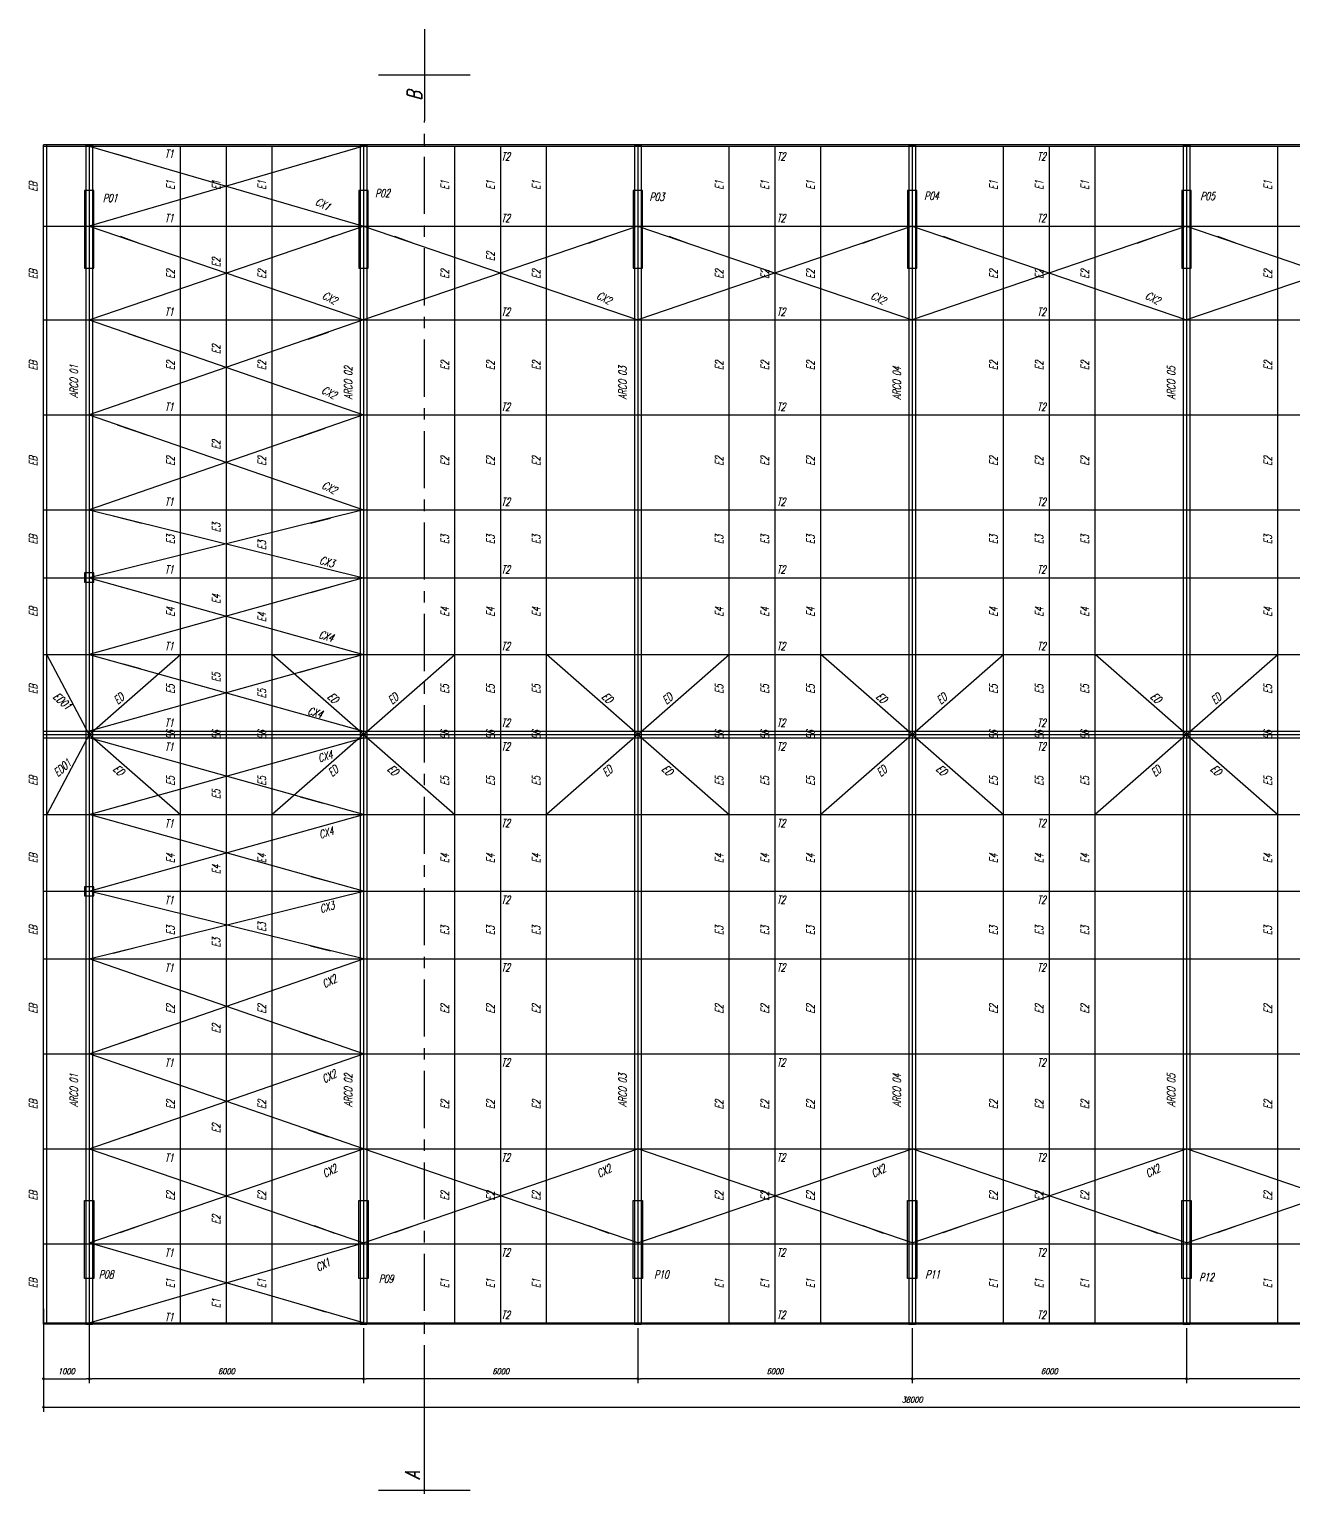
# Model space of a CAD drawing. Extents: x -187 to 453, y 281 to 902.
# Drawn here: x 361.87 to 389.52, y 402.45 to 434.49 of the extents above; entities that cross this region are included whole.
import ezdxf

# ---------------------------------------------------------------- set-up
doc = ezdxf.new("R2010")
doc.units = 0
doc.header["$MEASUREMENT"] = 0
doc.header["$PDMODE"] = 35
doc.linetypes.add('CENTER', pattern=[2, 1.25, -0.25, 0.25, -0.25])
doc.linetypes.add('HIDDEN', pattern=[0.375, 0.25, -0.125])
doc.layers.get('DEFPOINTS').update_dxf_attribs({"linetype": 'CONTINUOUS'})
for name, color, linetype in [('CARGAS', 3, 'CONTINUOUS'), ('CARIMBO', 1, 'CONTINUOUS'), ('COTA', 1, 'CONTINUOUS'), ('COTAS', 1, 'CONTINUOUS'), ('FORMA', 2, 'CONTINUOUS'), ('NPILAR', 4, 'CONTINUOUS'), ('PILAR', 4, 'CONTINUOUS'), ('PROJ COBERTA', 1, 'HIDDEN'), ('SAPATAS', 1, 'CONTINUOUS')]:
    doc.layers.add(name, color=color, linetype=linetype)
doc.styles.add('E100', font='romans.shx', dxfattribs={"width": 0.7, "oblique": 15, "height": 0.125})
doc.styles.add('E140', font='romans.shx', dxfattribs={"width": 0.7, "oblique": 15, "height": 0.175})
doc.styles.add('E290', font='romans.shx', dxfattribs={"width": 0.7, "oblique": 15, "height": 0.32})
doc.dimstyles.get("Standard").update_dxf_attribs({"dimtxt": 0.18, "dimasz": 0.18, "dimexe": 0.18, "dimexo": 0.0625, "dimgap": 0.09, "dimtad": 0, "dimtih": 1, "dimtoh": 1, "dimdec": 4, "dimzin": 0, "dimdsep": 46, "dimtxsty": 'Standard', "dimcen": 0.09, "dimadec": 0, "dimazin": 0, "dimtfac": 1, "dimtdec": 4, "dimtofl": 0, "dimtmove": 0, "dimatfit": 3, "dimfxl": 1, "dimtolj": 1, "dimtzin": 0, "dimarcsym": 0})

# ---------------------------------------------------------------- blocks, each defined once
blk = doc.blocks.new('DOT')
at = {"layer": 'CARGAS', "color": 0, "linetype": 'ByBlock'}
blk.add_line((-0.5, 0), (-1, 0), dxfattribs=at)
at = {"layer": 'CARGAS', "color": 0, "linetype": 'ByBlock', "const_width": 0.5}
blk.add_lwpolyline([(-0.25, 0, 1), (0.25, 0, 1)], format="xyb", close=True, dxfattribs=at)
blk = doc.blocks.new('*D33')
at = {"layer": 'COTA', "linetype": 'Continuous', "lineweight": -2, "transparency": 16777216}
for p, q in [((387.179, 406.075), (387.179, 404.866)), ((393.179, 406.075), (393.179, 404.866)), ((393.119, 404.966), (387.239, 404.966))]:
    blk.add_line(p, q, dxfattribs=at)
at = {"layer": 'DEFPOINTS', "color": 0, "linetype": 'Continuous', "transparency": 16777216}
for p in [(387.179, 406.175), (393.179, 406.175), (387.179, 404.966)]:
    blk.add_point(p, dxfattribs=at)
at = {"layer": 'COTA', "linetype": 'Continuous', "lineweight": -2, "transparency": 16777216, "xscale": 0.06, "yscale": 0.06, "zscale": 0.06, "rotation": 180}
blk.add_blockref('DOT', (387.179, 404.966), dxfattribs=at)
at = {"layer": 'COTA', "linetype": 'Continuous', "lineweight": -2, "transparency": 16777216, "xscale": 0.06, "yscale": 0.06, "zscale": 0.06}
blk.add_blockref('DOT', (393.179, 404.966), dxfattribs=at)
at = {"layer": 'COTA', "color": 2, "linetype": 'Continuous', "transparency": 16777216, "insert": (390.179, 405.128), "char_height": 0.125, "attachment_point": 5, "style": 'E100'}
blk.add_mtext('\\A1;6000', dxfattribs=at)
blk = doc.blocks.new('*D34')
at = {"layer": 'COTA', "linetype": 'Continuous', "lineweight": -2, "transparency": 16777216}
for p, q in [((369.179, 406.075), (369.179, 404.866)), ((375.179, 406.075), (375.179, 404.866)), ((375.119, 404.966), (369.239, 404.966))]:
    blk.add_line(p, q, dxfattribs=at)
at = {"layer": 'DEFPOINTS', "color": 0, "linetype": 'Continuous', "transparency": 16777216}
for p in [(369.179, 406.175), (375.179, 406.175), (369.179, 404.966)]:
    blk.add_point(p, dxfattribs=at)
at = {"layer": 'COTA', "linetype": 'Continuous', "lineweight": -2, "transparency": 16777216, "xscale": 0.06, "yscale": 0.06, "zscale": 0.06, "rotation": 180}
blk.add_blockref('DOT', (369.179, 404.966), dxfattribs=at)
at = {"layer": 'COTA', "linetype": 'Continuous', "lineweight": -2, "transparency": 16777216, "xscale": 0.06, "yscale": 0.06, "zscale": 0.06}
blk.add_blockref('DOT', (375.179, 404.966), dxfattribs=at)
at = {"layer": 'COTA', "color": 2, "linetype": 'Continuous', "transparency": 16777216, "insert": (372.179, 405.128), "char_height": 0.125, "attachment_point": 5, "style": 'E100'}
blk.add_mtext('\\A1;6000', dxfattribs=at)
blk = doc.blocks.new('*D35')
at = {"layer": 'COTA', "linetype": 'Continuous', "lineweight": -2, "transparency": 16777216}
for p, q in [((363.179, 406.075), (363.179, 404.866)), ((369.179, 406.075), (369.179, 404.866)), ((369.119, 404.966), (363.239, 404.966))]:
    blk.add_line(p, q, dxfattribs=at)
at = {"layer": 'DEFPOINTS', "color": 0, "linetype": 'Continuous', "transparency": 16777216}
for p in [(363.179, 406.175), (369.179, 406.175), (363.179, 404.966)]:
    blk.add_point(p, dxfattribs=at)
at = {"layer": 'COTA', "linetype": 'Continuous', "lineweight": -2, "transparency": 16777216, "xscale": 0.06, "yscale": 0.06, "zscale": 0.06, "rotation": 180}
blk.add_blockref('DOT', (363.179, 404.966), dxfattribs=at)
at = {"layer": 'COTA', "linetype": 'Continuous', "lineweight": -2, "transparency": 16777216, "xscale": 0.06, "yscale": 0.06, "zscale": 0.06}
blk.add_blockref('DOT', (369.179, 404.966), dxfattribs=at)
at = {"layer": 'COTA', "color": 2, "linetype": 'Continuous', "transparency": 16777216, "insert": (366.179, 405.128), "char_height": 0.125, "attachment_point": 5, "style": 'E100'}
blk.add_mtext('\\A1;6000', dxfattribs=at)
blk = doc.blocks.new('*D36')
at = {"layer": 'COTA', "linetype": 'Continuous', "lineweight": -2, "transparency": 16777216}
for p, q in [((375.179, 406.075), (375.179, 404.866)), ((381.179, 406.075), (381.179, 404.866)), ((381.119, 404.966), (375.239, 404.966))]:
    blk.add_line(p, q, dxfattribs=at)
at = {"layer": 'DEFPOINTS', "color": 0, "linetype": 'Continuous', "transparency": 16777216}
for p in [(375.179, 406.175), (381.179, 406.175), (375.179, 404.966)]:
    blk.add_point(p, dxfattribs=at)
at = {"layer": 'COTA', "linetype": 'Continuous', "lineweight": -2, "transparency": 16777216, "xscale": 0.06, "yscale": 0.06, "zscale": 0.06, "rotation": 180}
blk.add_blockref('DOT', (375.179, 404.966), dxfattribs=at)
at = {"layer": 'COTA', "linetype": 'Continuous', "lineweight": -2, "transparency": 16777216, "xscale": 0.06, "yscale": 0.06, "zscale": 0.06}
blk.add_blockref('DOT', (381.179, 404.966), dxfattribs=at)
at = {"layer": 'COTA', "color": 2, "linetype": 'Continuous', "transparency": 16777216, "insert": (378.179, 405.128), "char_height": 0.125, "attachment_point": 5, "style": 'E100'}
blk.add_mtext('\\A1;6000', dxfattribs=at)
blk = doc.blocks.new('*D37')
at = {"layer": 'COTA', "linetype": 'Continuous', "lineweight": -2, "transparency": 16777216}
for p, q in [((381.179, 406.075), (381.179, 404.866)), ((387.179, 406.075), (387.179, 404.866)), ((387.119, 404.966), (381.239, 404.966))]:
    blk.add_line(p, q, dxfattribs=at)
at = {"layer": 'DEFPOINTS', "color": 0, "linetype": 'Continuous', "transparency": 16777216}
for p in [(381.179, 406.175), (387.179, 406.175), (381.179, 404.966)]:
    blk.add_point(p, dxfattribs=at)
at = {"layer": 'COTA', "linetype": 'Continuous', "lineweight": -2, "transparency": 16777216, "xscale": 0.06, "yscale": 0.06, "zscale": 0.06, "rotation": 180}
blk.add_blockref('DOT', (381.179, 404.966), dxfattribs=at)
at = {"layer": 'COTA', "linetype": 'Continuous', "lineweight": -2, "transparency": 16777216, "xscale": 0.06, "yscale": 0.06, "zscale": 0.06}
blk.add_blockref('DOT', (387.179, 404.966), dxfattribs=at)
at = {"layer": 'COTA', "color": 2, "linetype": 'Continuous', "transparency": 16777216, "insert": (384.179, 405.128), "char_height": 0.125, "attachment_point": 5, "style": 'E100'}
blk.add_mtext('\\A1;6000', dxfattribs=at)
blk = doc.blocks.new('*D38')
at = {"layer": 'COTA', "linetype": 'Continuous', "lineweight": -2, "transparency": 16777216}
for p, q in [((363.179, 407.062), (363.179, 404.866)), ((362.179, 406.497), (362.179, 404.866)), ((362.239, 404.966), (363.119, 404.966))]:
    blk.add_line(p, q, dxfattribs=at)
at = {"layer": 'DEFPOINTS', "color": 0, "linetype": 'Continuous', "transparency": 16777216}
for p in [(363.179, 407.162), (362.179, 406.597), (363.179, 404.966)]:
    blk.add_point(p, dxfattribs=at)
at = {"layer": 'COTA', "linetype": 'Continuous', "lineweight": -2, "transparency": 16777216, "xscale": 0.06, "yscale": 0.06, "zscale": 0.06, "rotation": 180}
blk.add_blockref('DOT', (362.179, 404.966), dxfattribs=at)
at = {"layer": 'COTA', "linetype": 'Continuous', "lineweight": -2, "transparency": 16777216, "xscale": 0.06, "yscale": 0.06, "zscale": 0.06}
blk.add_blockref('DOT', (363.179, 404.966), dxfattribs=at)
at = {"layer": 'COTA', "color": 2, "linetype": 'Continuous', "transparency": 16777216, "insert": (362.679, 405.128), "char_height": 0.125, "attachment_point": 5, "style": 'E100'}
blk.add_mtext('\\A1;1000', dxfattribs=at)
blk = doc.blocks.new('*D61')
at = {"layer": 'COTA', "linetype": 'Continuous', "lineweight": -2, "transparency": 16777216}
for p, q in [((362.179, 405.581), (362.179, 404.244)), ((400.179, 405.581), (400.179, 404.244)), ((362.239, 404.344), (400.119, 404.344))]:
    blk.add_line(p, q, dxfattribs=at)
at = {"layer": 'DEFPOINTS', "color": 0, "linetype": 'Continuous', "transparency": 16777216}
for p in [(362.179, 405.681), (400.179, 405.681), (400.179, 404.344)]:
    blk.add_point(p, dxfattribs=at)
at = {"layer": 'COTA', "linetype": 'Continuous', "lineweight": -2, "transparency": 16777216, "xscale": 0.06, "yscale": 0.06, "zscale": 0.06, "rotation": 180}
blk.add_blockref('DOT', (362.179, 404.344), dxfattribs=at)
at = {"layer": 'COTA', "linetype": 'Continuous', "lineweight": -2, "transparency": 16777216, "xscale": 0.06, "yscale": 0.06, "zscale": 0.06}
blk.add_blockref('DOT', (400.179, 404.344), dxfattribs=at)
at = {"layer": 'COTA', "color": 2, "linetype": 'Continuous', "transparency": 16777216, "insert": (381.179, 404.507), "char_height": 0.125, "attachment_point": 5, "style": 'E100'}
blk.add_mtext('\\A1;38000', dxfattribs=at)

msp = doc.modelspace()

# ---------------------------------------------------------------- linework, layer by layer
at = {"layer": 'CARIMBO', "linetype": 'Continuous'}
for p, q in [((363.17861461, 419.06228401), (362.24865755, 420.81428988)), ((363.17861461, 419.06228401), (365.17861461, 420.81421552)), ((369.17861461, 419.06228401), (367.17861461, 420.81421552)), ((369.17861461, 419.06228401), (371.17861461, 420.81421552)), ((375.17861461, 419.06228401), (373.17861461, 420.81421552)), ((375.17861461, 419.06228401), (377.17861461, 420.81421552)), ((381.17861461, 419.06228401), (379.17861461, 420.81421552)), ((381.17861461, 419.06228401), (383.17861461, 420.81421552)), ((387.17861461, 419.06228401), (385.17861461, 420.81421552)), ((387.17861461, 419.06228401), (389.17861461, 420.81421552)), ((363.17861461, 419.0630306), (362.24865755, 417.31049677)), ((363.17861461, 419.0630306), (365.17861461, 417.3110991)), ((369.17861461, 419.0630306), (367.17861461, 417.3110991)), ((369.17861461, 419.0630306), (371.17861461, 417.3110991)), ((375.17861461, 419.0630306), (373.17861461, 417.3110991)), ((375.17861461, 419.0630306), (377.17861461, 417.3110991)), ((381.17861461, 419.0630306), (379.17861461, 417.3110991)), ((381.17861461, 419.0630306), (383.17861461, 417.3110991)), ((387.17861461, 419.0630306), (385.17861461, 417.3110991)), ((387.17861461, 419.0630306), (389.17861461, 417.3110991))]:
    msp.add_line(p, q, dxfattribs=at)
at = {"layer": 'COTA', "color": 2, "linetype": 'Continuous'}
for p, q in [((363.10361461, 431.96228401), (363.10361461, 406.16228401)), ((363.10361461, 431.96228401), (363.25361461, 431.96228401)), ((363.25361461, 431.96228401), (363.25361461, 406.16228401)), ((369.10361461, 431.96228401), (369.10361461, 406.16228401)), ((369.10361461, 431.96228401), (369.25361461, 431.96228401)), ((369.25361461, 431.96228401), (369.25361461, 406.16228401)), ((375.10361461, 431.96228401), (375.10361461, 406.16228401)), ((375.10361461, 431.96228401), (375.25361461, 431.96228401)), ((375.25361461, 431.96228401), (375.25361461, 406.16228401)), ((381.10361461, 431.96228401), (381.10361461, 406.16228401)), ((381.10361461, 431.96228401), (381.25361461, 431.96228401)), ((381.25361461, 431.96228401), (381.25361461, 406.16228401)), ((387.10361461, 431.96228401), (387.10361461, 406.16228401)), ((387.10361461, 431.96228401), (387.25361461, 431.96228401)), ((387.25361461, 431.96228401), (387.25361461, 406.16228401)), ((363.10361461, 406.16228401), (363.25361461, 406.16228401)), ((369.10361461, 406.16228401), (369.25361461, 406.16228401)), ((375.10361461, 406.16228401), (375.25361461, 406.16228401)), ((381.10361461, 406.16228401), (381.25361461, 406.16228401)), ((387.10361461, 406.16228401), (387.25361461, 406.16228401))]:
    msp.add_line(p, q, dxfattribs=at)
at = {"layer": 'COTA', "linetype": 'Continuous'}
for p, q in [((363.17861461, 431.96228401), (363.17861461, 406.16228401)), ((363.17861461, 431.93612838), (369.17861461, 430.18334698)), ((369.17861461, 431.93603787), (363.17861461, 430.18343749)), ((365.17861461, 406.18876355), (365.17861461, 431.93608312)), ((366.17861461, 406.18876355), (366.17861461, 431.93608312)), ((367.17861461, 406.18876355), (367.17861461, 431.93608312)), ((369.17861461, 431.96228401), (369.17861461, 406.16228401)), ((371.17861461, 406.18876355), (371.17861461, 431.93608312)), ((372.17861461, 406.18876355), (372.17861461, 431.93608312)), ((373.17861461, 406.18876355), (373.17861461, 431.93608312)), ((375.17861461, 431.96228401), (375.17861461, 406.16228401)), ((377.17861461, 406.18858254), (377.17861461, 431.93590211)), ((378.17861461, 406.18858254), (378.17861461, 431.93590211)), ((379.17861461, 406.18858254), (379.17861461, 431.93590211)), ((381.17861461, 431.96228401), (381.17861461, 406.16228401)), ((383.17861461, 406.18876355), (383.17861461, 431.93608312)), ((384.17861461, 406.18876355), (384.17861461, 431.93608312)), ((385.17861461, 406.18876355), (385.17861461, 431.93608312)), ((387.17861461, 431.96228401), (387.17861461, 406.16228401)), ((389.17861461, 406.18876355), (389.17861461, 431.93608312)), ((363.17861396, 428.13085087), (369.17861461, 430.18334698)), ((363.17861461, 430.18343749), (369.17861461, 428.13076068)), ((369.17861461, 430.18334698), (375.17861461, 428.13067017)), ((375.17861461, 430.18325648), (369.17861461, 428.13076068)), ((375.17861461, 430.18334698), (381.17861461, 428.13067017)), ((381.17861461, 430.18325648), (375.17861461, 428.13076068)), ((381.17861461, 430.18334698), (387.17861461, 428.13067017)), ((387.17861461, 430.18325648), (381.17861461, 428.13076068)), ((387.17861461, 430.18334698), (393.17861461, 428.13067017)), ((393.17861461, 430.18325648), (387.17861461, 428.13076068)), ((369.17861461, 429.26228401), (369.17861461, 408.86228401)), ((375.17861461, 429.26228401), (375.17861461, 408.86228401)), ((381.17861461, 429.26228401), (381.17861461, 408.86228401)), ((387.17861461, 429.26228401), (387.17861461, 408.86228401)), ((363.17861396, 428.13085087), (369.17861461, 426.05220723)), ((369.17861461, 428.13076068), (363.17861461, 426.05229773)), ((363.17861461, 426.05229773), (369.17861461, 423.97365378)), ((369.17861461, 426.05220723), (363.17861461, 423.97374428)), ((363.17861461, 423.97374428), (369.17861461, 422.49173202)), ((369.17861461, 423.97365378), (363.17861461, 422.49182253)), ((363.17861461, 422.49182253), (369.17861461, 420.81418535)), ((369.17861461, 422.49173202), (363.17861461, 420.81427585)), ((363.17861461, 420.81427585), (369.17861461, 419.13728611)), ((369.17861461, 420.81418535), (363.17861461, 419.13737661)), ((362.17861461, 419.06265731), (400.17861461, 419.06265731)), ((363.17861461, 417.31103876), (369.17861461, 418.98802851)), ((369.17861461, 417.31112926), (363.17861461, 418.987938)), ((363.17861461, 415.63349208), (369.17861461, 417.31112926)), ((369.17861461, 415.63358259), (363.17861461, 417.31103876)), ((363.17861461, 414.15157033), (369.17861461, 415.63358259)), ((369.17861461, 414.15166083), (363.17861461, 415.63349208)), ((363.17861461, 412.07301688), (369.17861461, 414.15166083)), ((369.17861461, 412.07310739), (363.17861461, 414.15157033)), ((363.17861396, 409.99446374), (369.17861461, 412.07310739)), ((369.17861461, 409.99455394), (363.17861461, 412.07301688)), ((363.17861396, 409.99446374), (369.17861461, 407.94196763)), ((363.17861461, 407.94187713), (369.17861461, 409.99455394)), ((369.17861461, 407.94196763), (375.17861461, 409.99464444)), ((375.17861461, 407.94205814), (369.17861461, 409.99455394)), ((375.17861461, 407.94196763), (381.17861461, 409.99464444)), ((381.17861461, 407.94205814), (375.17861461, 409.99455394)), ((381.17861461, 407.94196763), (387.17861461, 409.99464444)), ((387.17861461, 407.94205814), (381.17861461, 409.99455394)), ((387.17861461, 407.94196763), (393.17861461, 409.99464444)), ((393.17861461, 407.94205814), (387.17861461, 409.99455394)), ((363.17861461, 406.18918624), (369.17861461, 407.94196763)), ((369.17861461, 406.18927674), (363.17861461, 407.94187713))]:
    msp.add_line(p, q, dxfattribs=at)
at = {"layer": 'COTAS', "color": 3}
for p, q in [((369.50931329, 433.49100363), (371.50931329, 433.49100363)), ((369.50931329, 402.52574047), (371.50931329, 402.52574047))]:
    msp.add_line(p, q, dxfattribs=at)
at = {"layer": 'FORMA', "linetype": 'Continuous'}
for p, q in [((362.17861461, 431.93614346), (400.17861461, 431.93557026)), ((362.17861461, 430.18345257), (400.17861461, 430.18287937)), ((362.17861461, 428.13086626), (400.17861461, 428.13029307)), ((362.17861461, 426.05231282), (400.17861461, 426.05173962)), ((362.17861461, 423.97375937), (400.17861461, 423.97318617)), ((362.17861461, 422.49183761), (400.17861461, 422.49126442)), ((362.17861461, 420.81429094), (400.17861461, 420.81371774)), ((362.17861461, 419.1373917), (400.17861461, 419.1368185)), ((362.17861461, 418.9873917), (400.17861461, 418.9868185)), ((362.17861461, 417.31049783), (400.17861461, 417.30992463)), ((362.17861461, 415.6329672), (400.17861461, 415.632394)), ((362.17861461, 414.15106931), (400.17861461, 414.15049612)), ((362.17861461, 412.07255206), (400.17861461, 412.07197887)), ((362.17861461, 409.99403481), (400.17861461, 409.99346162)), ((362.17861461, 407.91551756), (400.17861461, 407.91494437)), ((362.17861461, 406.18882389), (400.17861461, 406.18825069))]:
    msp.add_line(p, q, dxfattribs=at)
at = {"layer": 'NPILAR', "linetype": 'Continuous'}
for p, q in [((363.7606685, 431.76609284), (364.08974652, 431.6699592)), ((368.01315413, 431.59560679), (368.34791779, 431.69339128)), ((363.85703263, 429.96124745), (364.24981962, 429.81824558)), ((368.09935151, 429.80898358), (368.54465481, 429.97164656)), ((369.85703296, 429.96124745), (370.24981995, 429.81824558)), ((374.09935183, 429.80898358), (374.54465513, 429.97164656)), ((375.85703296, 429.96124745), (376.24981995, 429.81824558)), ((380.09935183, 429.80898358), (380.54465513, 429.97164656)), ((381.85703296, 429.96124745), (382.24981995, 429.81824558)), ((386.09935183, 429.80898358), (386.54465513, 429.97164656)), ((387.85703296, 429.96124745), (388.24981995, 429.81824558)), ((364.02777477, 427.83666711), (364.47707877, 427.68100998)), ((367.97030392, 427.71218918), (368.41437892, 427.86602142)), ((363.79264586, 425.83957234), (364.45596027, 425.60977326)), ((367.77219314, 425.56500808), (368.33631217, 425.76042483)), ((363.70012074, 423.8449312), (364.33296182, 423.68861816)), ((368.01590454, 423.68649709), (368.45832159, 423.79576166)), ((363.70012074, 414.28038341), (364.33296182, 414.43669645)), ((368.01590454, 414.43881752), (368.45832159, 414.32955295)), ((363.79264586, 412.28574227), (364.45596027, 412.51554135)), ((367.77219314, 412.56030653), (368.33631217, 412.36488979)), ((364.02777477, 410.2886475), (364.47707877, 410.44430463)), ((367.97030392, 410.41312543), (368.41437892, 410.2592932)), ((363.85703263, 408.16406717), (364.24981962, 408.30706903)), ((368.09935151, 408.31633103), (368.54465481, 408.15366805)), ((369.85703296, 408.16406717), (370.24981995, 408.30706903)), ((374.09935183, 408.31633103), (374.54465513, 408.15366805)), ((375.85703296, 408.16406717), (376.24981995, 408.30706903)), ((380.09935183, 408.31633103), (380.54465513, 408.15366805)), ((381.85703296, 408.16406717), (382.24981995, 408.30706903)), ((386.09935183, 408.31633103), (386.54465513, 408.15366805)), ((387.85703296, 408.16406717), (388.24981995, 408.30706903)), ((363.7606685, 406.35922178), (364.08974652, 406.45535541)), ((368.01315413, 406.52970782), (368.34791779, 406.43192334))]:
    msp.add_line(p, q, dxfattribs=at)
for points in [[(363.07861461, 429.26228401), (363.27861461, 429.26228401), (363.27861461, 430.96228401), (363.07861461, 430.96228401)], [(369.07861461, 429.26228401), (369.27861461, 429.26228401), (369.27861461, 430.96228401), (369.07861461, 430.96228401)], [(375.07861461, 429.26228401), (375.27861461, 429.26228401), (375.27861461, 430.96228401), (375.07861461, 430.96228401)], [(381.07861461, 429.26228401), (381.27861461, 429.26228401), (381.27861461, 430.96228401), (381.07861461, 430.96228401)], [(387.07861461, 429.26228401), (387.27861461, 429.26228401), (387.27861461, 430.96228401), (387.07861461, 430.96228401)], [(363.07861461, 408.86228401), (363.27861461, 408.86228401), (363.27861461, 407.16228401), (363.07861461, 407.16228401)], [(369.07861461, 408.86228401), (369.27861461, 408.86228401), (369.27861461, 407.16228401), (369.07861461, 407.16228401)], [(375.07861461, 408.86228401), (375.27861461, 408.86228401), (375.27861461, 407.16228401), (375.07861461, 407.16228401)], [(381.07861461, 408.86228401), (381.27861461, 408.86228401), (381.27861461, 407.16228401), (381.07861461, 407.16228401)], [(387.07861461, 408.86228401), (387.27861461, 408.86228401), (387.27861461, 407.16228401), (387.07861461, 407.16228401)]]:
    msp.add_lwpolyline(points, close=True, dxfattribs=at)
at = {"layer": 'PILAR'}
for p, q in [((363.77537716, 422.32496402), (364.35452715, 422.1630301)), ((368.02290267, 422.16862267), (368.46027044, 422.29090021)), ((363.92173657, 420.60657453), (364.29465907, 420.50234333)), ((367.78904841, 420.42584589), (368.2975487, 420.56795551)), ((363.92173657, 417.51874008), (364.29465907, 417.62297128)), ((367.78904841, 417.69946872), (368.2975487, 417.5573591)), ((363.77537716, 415.80035059), (364.35452715, 415.96228452)), ((368.02290267, 415.95669194), (368.46027044, 415.8344144))]:
    msp.add_line(p, q, dxfattribs=at)
for points in [[(363.07861461, 422.39561734), (363.27861461, 422.39561734), (363.27861461, 422.59561734), (363.07861461, 422.59561734)], [(363.07861461, 415.52895067), (363.27861461, 415.52895067), (363.27861461, 415.72895067), (363.07861461, 415.72895067)]]:
    msp.add_lwpolyline(points, close=True, dxfattribs=at)
at = {"layer": 'PROJ COBERTA', "linetype": 'ByBlock'}
for p, q in [((362.17861461, 406.16228401), (362.17861461, 431.96228401)), ((400.17861461, 431.96228401), (362.17861461, 431.96228401)), ((362.24865755, 406.16228401), (362.24865755, 431.96228401)), ((400.17861461, 406.16228401), (362.17861461, 406.16228401))]:
    msp.add_line(p, q, dxfattribs=at)
at = {"layer": 'SAPATAS', "color": 3}
for p, q in [((370.50931329, 434.49100363), (370.50931329, 432.49100363)), ((370.50931329, 402.45008213), (370.50931329, 404.45008213))]:
    msp.add_line(p, q, dxfattribs=at)
at = {"layer": 'SAPATAS', "color": 3, "linetype": 'CENTER'}
msp.add_line((370.50931329, 402.45008213), (370.50931329, 432.49100363), dxfattribs=at)

# ---------------------------------------------------------------- texts
at = {"layer": 'CARIMBO', "style": 'E140', "oblique": 15, "width": 0.7}
for s, p in [('T1', (364.83457155, 431.67888605)), ('T2', (372.19345348, 431.62074293)), ('T2', (378.21679119, 431.62065207)), ('T2', (383.91158186, 431.62056617)), ('P02', (369.43287866, 430.81753899)), ('P01', (363.47567309, 430.71209887)), ('P03', (375.43397476, 430.73538308)), ('P04', (381.44114632, 430.75881422)), ('P05', (387.48005747, 430.75466707)), ('T1', (364.83457155, 430.27441018)), ('T2', (372.19345348, 430.27429918)), ('T2', (378.21679119, 430.27420832)), ('T2', (383.91158186, 430.27412242)), ('T1', (364.83454059, 428.22182387)), ('T2', (372.19342252, 428.22171287)), ('T2', (378.21676023, 428.22162202)), ('T2', (383.9115509, 428.22153611)), ('T1', (364.83450924, 426.14327043)), ('T2', (372.19339117, 426.14315942)), ('T2', (378.21672887, 426.14306857)), ('T2', (383.91151955, 426.14298267)), ('T1', (364.83447789, 424.06471698)), ('T2', (372.19335981, 424.06460598)), ('T2', (378.21669752, 424.06451512)), ('T2', (383.9114882, 424.06442922)), ('T1', (364.83445553, 422.58279522)), ('T2', (372.19333746, 422.58268422)), ('T2', (378.21667517, 422.58259337)), ('T2', (383.91146584, 422.58250746)), ('T1', (364.83443023, 420.90524855)), ('T2', (372.19331215, 420.90513755)), ('T2', (378.21664986, 420.90504669)), ('T2', (383.91144054, 420.90496079)), ('T1', (364.83440493, 419.22834931)), ('T2', (372.19328686, 419.22823831)), ('T2', (378.21662457, 419.22814745)), ('T2', (383.91141524, 419.22806155)), ('T1', (364.83457155, 418.70223994)), ('T2', (372.19345348, 418.71179432)), ('T2', (378.21679119, 418.71170346)), ('T2', (383.91158186, 418.71161756)), ('T1', (364.83454626, 417.02534607)), ('T2', (372.19342819, 417.03490045)), ('T2', (378.21676589, 417.03480959)), ('T2', (383.91155657, 417.03472369)), ('T1', (364.83452095, 415.34781544)), ('T2', (372.19340288, 415.35736982)), ('T2', (378.21674059, 415.35727896)), ('T2', (383.91153127, 415.35719306)), ('T1', (364.8344986, 413.86591756)), ('T2', (372.19338053, 413.87547194)), ('T2', (378.21671824, 413.87538108)), ('T2', (383.91150891, 413.87529518)), ('T1', (364.83446725, 411.78740031)), ('T2', (372.19334918, 411.79695469)), ('T2', (378.21668688, 411.79686383)), ('T2', (383.91147756, 411.79677793)), ('T1', (364.8344359, 409.70888306)), ('T2', (372.19331782, 409.71843744)), ('T2', (378.21665553, 409.71834658)), ('T2', (383.91144621, 409.71826068)), ('T1', (364.83440454, 407.63036581)), ('T2', (372.19328647, 407.63992019)), ('T2', (378.21662418, 407.63982933)), ('T2', (383.91141486, 407.63974343)), ('P08', (363.38822789, 407.15906003)), ('P10', (375.53285391, 407.15798608)), ('P11', (381.46597648, 407.15798608)), ('P12', (387.45712919, 407.09994347)), ('P09', (369.51088991, 407.06501365)), ('T1', (364.83457155, 406.22585264)), ('T2', (372.19345348, 406.27353049)), ('T2', (378.21679119, 406.27343963)), ('T2', (383.91158186, 406.27335373))]:
    msp.add_text(s, height=0.1750875, dxfattribs=at).set_placement(p)
for s, rotation, p in [('EB', 90, (362.04315573, 430.93783651)), ('E1', 90, (365.04315573, 430.97869026)), ('E1', 90, (366.04315573, 430.97869026)), ('E1', 90, (367.04315573, 430.97869026)), ('E1', 90, (371.04315573, 430.97869026)), ('E1', 90, (372.04315573, 430.97869026)), ('E1', 90, (373.04315573, 430.97869026)), ('E1', 90, (377.04315573, 430.97850925)), ('E1', 90, (378.04315573, 430.97850925)), ('E1', 90, (379.04315573, 430.97850925)), ('E1', 90, (383.04315573, 430.97869026)), ('E1', 90, (384.04315573, 430.97869026)), ('E1', 90, (385.04315573, 430.97869026)), ('E1', 90, (389.04315573, 430.97869026)), ('CX1', 332.486170851, (368.10722122, 430.66413708)), ('E2', 90, (366.04315573, 429.28577144)), ('E2', 90, (372.04315573, 429.41524963)), ('EB', 90, (362.04315573, 429.02329988)), ('E2', 90, (365.04315573, 429.02913613)), ('E2', 90, (367.04315573, 429.02913613)), ('E2', 90, (371.04315573, 429.02913613)), ('E2', 90, (373.04315573, 429.02913613)), ('E2', 90, (377.04315573, 429.02895513)), ('E2', 90, (378.04315573, 429.02895513)), ('E2', 90, (379.04315573, 429.02895513)), ('E2', 90, (383.04315573, 429.02913613)), ('E2', 90, (384.04315573, 429.02913613)), ('E2', 90, (385.04315573, 429.02913613)), ('E2', 90, (389.04315573, 429.02913613)), ('CX2', 332.486170851, (368.25767302, 428.60991947)), ('CX2', 332.486170851, (374.25767334, 428.60991947)), ('CX2', 332.486170851, (380.25767334, 428.60991947)), ('CX2', 332.486170851, (386.25767334, 428.60991947)), ('E2', 90, (366.04315573, 427.38423225)), ('EB', 90, (362.04315573, 427.02496121)), ('ARCO 01', 90, (362.93291799, 426.42469563)), ('E2', 90, (365.04315573, 427.03079746)), ('E2', 90, (367.04315573, 427.03079746)), ('ARCO 02', 90, (368.93291799, 426.38967813)), ('E2', 90, (371.04315573, 427.03079746)), ('E2', 90, (372.04315573, 427.03079746)), ('E2', 90, (373.04315573, 427.03079746)), ('ARCO 03', 90, (374.93291799, 426.38967813)), ('E2', 90, (377.04315573, 427.03061645)), ('E2', 90, (378.04315573, 427.03061645)), ('E2', 90, (379.04315573, 427.03061645)), ('ARCO 04', 90, (380.93291799, 426.38384188)), ('E2', 90, (383.04315573, 427.03079746)), ('E2', 90, (384.04315573, 427.03079746)), ('E2', 90, (385.04315573, 427.03079746)), ('ARCO 05', 90, (386.93291799, 426.38967813)), ('E2', 90, (389.04315573, 427.03079746)), ('CX2', 332.486170851, (368.24394775, 426.5414019)), ('E2', 90, (366.04315573, 425.29645436)), ('EB', 90, (362.04315573, 424.93421682)), ('E2', 90, (365.04315573, 424.94005307)), ('E2', 90, (367.04315573, 424.94005307)), ('E2', 90, (371.04315573, 424.94005307)), ('E2', 90, (372.04315573, 424.94005307)), ('E2', 90, (373.04315573, 424.94005307)), ('E2', 90, (377.04315573, 424.93987206)), ('E2', 90, (378.04315573, 424.93987206)), ('E2', 90, (379.04315573, 424.93987206)), ('E2', 90, (383.04315573, 424.94005307)), ('E2', 90, (384.04315573, 424.94005307)), ('E2', 90, (385.04315573, 424.94005307)), ('E2', 90, (389.04315573, 424.94005307)), ('CX2', 332.486170851, (368.24939844, 424.46096022)), ('E3', 90, (366.04315573, 423.48414449)), ('EB', 90, (362.04315573, 423.21752753)), ('E3', 90, (365.04315573, 423.22336378)), ('E3', 90, (367.04315573, 423.09829336)), ('E3', 90, (371.04315573, 423.22336378)), ('E3', 90, (372.04315573, 423.22336378)), ('E3', 90, (373.04315573, 423.22336378)), ('E3', 90, (377.04315573, 423.22318277)), ('E3', 90, (378.04315573, 423.22318277)), ('E3', 90, (379.04315573, 423.22318277)), ('E3', 90, (383.04315573, 423.22336378)), ('E3', 90, (384.04315573, 423.22336378)), ('E3', 90, (385.04315573, 423.22336378)), ('E3', 90, (389.04315573, 423.22336378)), ('CX3', 343.383748964, (368.20037716, 422.80356208)), ('E4', 90, (366.04315573, 421.92108692)), ('EB', 90, (362.04315573, 421.63946726)), ('E4', 90, (365.04315573, 421.63946726)), ('E4', 90, (367.04315573, 421.52269814)), ('E4', 90, (371.04315573, 421.63946726)), ('E4', 90, (372.04315573, 421.63946726)), ('E4', 90, (373.04315573, 421.63946726)), ('E4', 90, (377.04315573, 421.63928625)), ('E4', 90, (378.04315573, 421.63928625)), ('E4', 90, (379.04315573, 421.63928625)), ('E4', 90, (383.04315573, 421.63946726)), ('E4', 90, (384.04315573, 421.63946726)), ('E4', 90, (385.04315573, 421.63946726)), ('E4', 90, (389.04315573, 421.63946726)), ('CX4', 343.383748964, (368.18445299, 421.17465796)), ('E5', 90, (366.04315573, 420.20460053)), ('EB', 90, (362.04315573, 419.94414045)), ('E5', 90, (365.04315573, 419.9499767)), ('E5', 90, (367.04315573, 419.85246183)), ('E5', 90, (371.04315573, 419.9499767)), ('E5', 90, (372.04315573, 419.9499767)), ('E5', 90, (373.04315573, 419.9499767)), ('E5', 90, (377.04315573, 419.9497957)), ('E5', 90, (378.04315573, 419.9497957)), ('E5', 90, (379.04315573, 419.9497957)), ('E5', 90, (383.04315573, 419.9499767)), ('E5', 90, (384.04315573, 419.9499767)), ('E5', 90, (385.04315573, 419.9499767)), ('E5', 90, (389.04315573, 419.9499767)), ('ED01', 317.990961928, (362.37517716, 419.86898172)), ('ED', 42.009038072, (363.80510529, 419.70883992)), ('ED', 317.990961928, (368.37432484, 419.86898172)), ('ED', 42.009038072, (369.80510529, 419.70883992)), ('ED', 317.990961928, (374.37432484, 419.86898172)), ('ED', 42.009038072, (375.80510529, 419.70883992)), ('ED', 317.990961928, (380.37432484, 419.86898172)), ('ED', 42.009038072, (381.80510529, 419.70883992)), ('ED', 317.990961928, (386.37432484, 419.86898172)), ('ED', 42.009038072, (387.80510529, 419.70883992)), ('CX4', 343.383748964, (367.94113964, 419.50439824)), ('E6', 90, (365.04315573, 418.94986915)), ('E6', 90, (366.04315573, 418.94986915)), ('E6', 90, (367.04315573, 418.94986915)), ('E6', 90, (371.04315573, 418.94986915)), ('E6', 90, (372.04315573, 418.94986915)), ('E6', 90, (373.04315573, 418.94986915)), ('E6', 90, (377.04315573, 418.94968814)), ('E6', 90, (378.04315573, 418.94968814)), ('E6', 90, (379.04315573, 418.94968814)), ('E6', 90, (383.04315573, 418.94986915)), ('E6', 90, (384.04315573, 418.94986915)), ('E6', 90, (385.04315573, 418.94986915)), ('E6', 90, (389.04315573, 418.94986915)), ('ED01', 42.009038072, (362.49235408, 418.12623601)), ('CX4', 16.616251036, (368.2101622, 418.45314026)), ('EB', 90, (362.04315573, 417.94188791)), ('ED', 317.990961928, (363.68792836, 418.28637781)), ('E5', 90, (365.04315573, 417.94188791)), ('E5', 90, (367.04315573, 417.94188791)), ('ED', 42.009038072, (368.49150177, 418.12623601)), ('ED', 317.990961928, (369.68792836, 418.28637781)), ('E5', 90, (371.04315573, 417.94188791)), ('E5', 90, (372.04315573, 417.94188791)), ('E5', 90, (373.04315573, 417.94188791)), ('ED', 42.009038072, (374.49150177, 418.12623601)), ('ED', 317.990961928, (375.68792836, 418.28637781)), ('E5', 90, (377.04315573, 417.9417069)), ('E5', 90, (378.04315573, 417.9417069)), ('E5', 90, (379.04315573, 417.9417069)), ('ED', 42.009038072, (380.49150177, 418.12623601)), ('ED', 317.990961928, (381.68792836, 418.28637781)), ('E5', 90, (383.04315573, 417.94188791)), ('E5', 90, (384.04315573, 417.94188791)), ('E5', 90, (385.04315573, 417.94188791)), ('ED', 42.009038072, (386.49150177, 418.12623601)), ('ED', 317.990961928, (387.68792836, 418.28637781)), ('E5', 90, (389.04315573, 417.94188791)), ('E5', 90, (366.04315573, 417.65001669)), ('CX4', 16.616251036, (368.23452105, 416.78288054)), ('EB', 90, (362.04315573, 416.2465611)), ('E4', 90, (365.04315573, 416.2465611)), ('E4', 90, (366.04315573, 416.0033345)), ('E4', 90, (367.04315573, 416.2465611)), ('E4', 90, (371.04315573, 416.2465611)), ('E4', 90, (372.04315573, 416.2465611)), ('E4', 90, (373.04315573, 416.2465611)), ('E4', 90, (377.04315573, 416.24638009)), ('E4', 90, (378.04315573, 416.24638009)), ('E4', 90, (379.04315573, 416.24638009)), ('E4', 90, (383.04315573, 416.2465611)), ('E4', 90, (384.04315573, 416.2465611)), ('E4', 90, (385.04315573, 416.2465611)), ('E4', 90, (389.04315573, 416.2465611)), ('CX3', 16.616251036, (368.25044521, 415.15397642)), ('E3', 90, (367.04315573, 414.74146863)), ('EB', 90, (362.04315573, 414.66850083)), ('E3', 90, (365.04315573, 414.66850083)), ('E3', 90, (366.04315172, 414.40221717)), ('E3', 90, (371.04315573, 414.66850083)), ('E3', 90, (372.04315573, 414.66850083)), ('E3', 90, (373.04315573, 414.66850083)), ('E3', 90, (377.04315573, 414.66831982)), ('E3', 90, (378.04315573, 414.66831982)), ('E3', 90, (379.04315573, 414.66831982)), ('E3', 90, (383.04315573, 414.66850083)), ('E3', 90, (384.04315573, 414.66850083)), ('E3', 90, (385.04315573, 414.66850083)), ('E3', 90, (389.04315573, 414.66850083)), ('CX2', 27.513829149, (368.33028233, 413.5090694)), ('EB', 90, (362.04315573, 412.95181154)), ('E2', 90, (365.04315573, 412.95181154)), ('E2', 90, (367.04315573, 412.95181154)), ('E2', 90, (371.04315573, 412.95181154)), ('E2', 90, (372.04315573, 412.95181154)), ('E2', 90, (373.04315573, 412.95181154)), ('E2', 90, (377.04315573, 412.95163053)), ('E2', 90, (378.04315573, 412.95163053)), ('E2', 90, (379.04315573, 412.95163053)), ('E2', 90, (383.04315573, 412.95181154)), ('E2', 90, (384.04315573, 412.95181154)), ('E2', 90, (385.04315573, 412.95181154)), ('E2', 90, (389.04315573, 412.95181154)), ('E2', 90, (366.04315573, 412.52211186)), ('CX2', 27.513829149, (368.32483164, 411.42862772)), ('ARCO 01', 90, (362.93291799, 410.91272523)), ('ARCO 02', 90, (368.93291799, 410.91272523)), ('ARCO 03', 90, (374.93291799, 410.91272523)), ('ARCO 04', 90, (380.93291799, 410.91272523)), ('ARCO 05', 90, (386.93291799, 410.91272523)), ('EB', 90, (362.04315573, 410.86106715)), ('E2', 90, (365.04315573, 410.86106715)), ('E2', 90, (367.04315573, 410.86106715)), ('E2', 90, (371.04315573, 410.86106715)), ('E2', 90, (372.04315573, 410.86106715)), ('E2', 90, (373.04315573, 410.86106715)), ('E2', 90, (377.04315573, 410.86088615)), ('E2', 90, (378.04315573, 410.86088615)), ('E2', 90, (379.04315573, 410.86088615)), ('E2', 90, (383.04315573, 410.86106715)), ('E2', 90, (384.04315573, 410.86106715)), ('E2', 90, (385.04315573, 410.86106715)), ('E2', 90, (389.04315573, 410.86106715)), ('E2', 90, (366.04315573, 410.34218363)), ('CX2', 27.513829149, (368.33855691, 409.36011015)), ('CX2', 27.513829149, (374.33855723, 409.36011015)), ('CX2', 27.513829149, (380.33855723, 409.36011015)), ('CX2', 27.513829149, (386.33855723, 409.36011015)), ('EB', 90, (362.04315573, 408.86272848)), ('E2', 90, (365.04315573, 408.86272848)), ('E2', 90, (367.04315573, 408.86272848)), ('E2', 90, (371.04315573, 408.86272848)), ('E2', 90, (372.04315573, 408.86272848)), ('E2', 90, (373.04315573, 408.86272848)), ('E2', 90, (377.04315573, 408.86254747)), ('E2', 90, (378.04315573, 408.86254747)), ('E2', 90, (379.04315573, 408.86254747)), ('E2', 90, (383.04315573, 408.86272848)), ('E2', 90, (384.04315573, 408.86272848)), ('E2', 90, (385.04315573, 408.86272848)), ('E2', 90, (389.04315573, 408.86272848)), ('E2', 90, (366.04315573, 408.34384496)), ('CX1', 27.513829149, (368.18810511, 407.30589254)), ('EB', 90, (362.04315573, 406.94819185)), ('E1', 90, (365.04315573, 406.94819185)), ('E1', 90, (367.04315573, 406.94819185)), ('E1', 90, (371.04315573, 406.94819185)), ('E1', 90, (372.04315573, 406.94819185)), ('E1', 90, (373.04315573, 406.94819185)), ('E1', 90, (377.04315573, 406.94801084)), ('E1', 90, (378.04315573, 406.94801084)), ('E1', 90, (379.04315573, 406.94801084)), ('E1', 90, (383.04315573, 406.94819185)), ('E1', 90, (384.04315573, 406.94819185)), ('E1', 90, (385.04315573, 406.94819185)), ('E1', 90, (389.04315573, 406.94819185)), ('E1', 90, (366.04315573, 406.51038503))]:
    msp.add_text(s, height=0.1750875, rotation=rotation, dxfattribs=at).set_placement(p)
at = {"layer": 'FORMA', "color": 3, "style": 'E290', "oblique": 15, "width": 0.7}
for s, p in [('B', (370.45366779, 432.9299946)), ('A', (370.41007347, 402.75792783))]:
    msp.add_text(s, height=0.32, rotation=90, dxfattribs=at).set_placement(p)

# ---------------------------------------------------------------- dimensions: what is measured, and where the dimension line sits
at = {"layer": 'COTA', "linetype": 'Continuous'}
for base, p1, p2, picture, middle in [((363.17861461, 404.96556095), (362.17861461, 406.59677758), (363.17861461, 407.16228401), '*D38', (362.67861461, 405.12806095)), ((363.17861461, 404.96556095), (369.17861461, 406.1751714), (363.17861461, 406.1751714), '*D35', (366.17861461, 405.12806095)), ((369.17861461, 404.96556095), (375.17861461, 406.1751714), (369.17861461, 406.1751714), '*D34', (372.17861461, 405.12806095)), ((375.17861461, 404.96556095), (381.17861461, 406.1751714), (375.17861461, 406.1751714), '*D36', (378.17861461, 405.12806095)), ((381.17861461, 404.96556095), (387.17861461, 406.1751714), (381.17861461, 406.1751714), '*D37', (384.17861461, 405.12806095)), ((387.17861461, 404.96556095), (393.17861461, 406.1751714), (387.17861461, 406.1751714), '*D33', (390.17861461, 405.12806095)), ((400.17861461, 404.34412372), (362.17861461, 405.68116926), (400.17861461, 405.68116926), '*D61', (381.17861461, 404.50662372))]:
    dim = msp.add_linear_dim(base=base, p1=p1, p2=p2, dimstyle='Standard', override={"dimscale": 0.1, "dimtxt": 0.125, "dimasz": 0.6, "dimexe": 1, "dimexo": 1, "dimgap": 1, "dimtad": 1, "dimtih": 0, "dimtoh": 0, "dimlfac": 1000, "dimzin": 12, "dimtxsty": 'E100', "dimblk1": 'DOT', "dimblk2": 'DOT', "dimsah": 1, "dimcen": 0.3, "dimclrd": 256, "dimclre": 256, "dimclrt": 2, "dimadec": 2, "dimtofl": 1, "dimtmove": 2, "dimldrblk": 'DOT', "dimtvp": 1, "dimtzin": 12}, dxfattribs=at)
    dim.commit()
    dim.dimension.update_dxf_attribs({"geometry": picture, "text_midpoint": middle})

doc.saveas('drawing.dxf')
